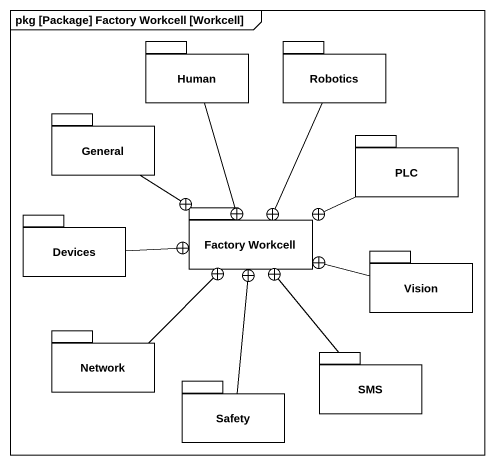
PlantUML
@startuml
mainframe pkg [Package] Factory Workcell [Workcell]
package Human {
}
package Robotics {
}
package General {
}
package PLC {
}
package "Factory Workcell" as Factory_Workcell {
}
package Devices {
}
package Vision {
}
package "Network" as Network_ {
}
package SMS {
}
package Safety {
}
Human --+ Factory_Workcell
Robotics --+ Factory_Workcell
General --+ Factory_Workcell
PLC -left-+ Factory_Workcell
Devices -right-+ Factory_Workcell
Vision -left-+ Factory_Workcell
Network_ -up-+ Factory_Workcell
SMS -up-+ Factory_Workcell
Safety -up-+ Factory_Workcell
@enduml
